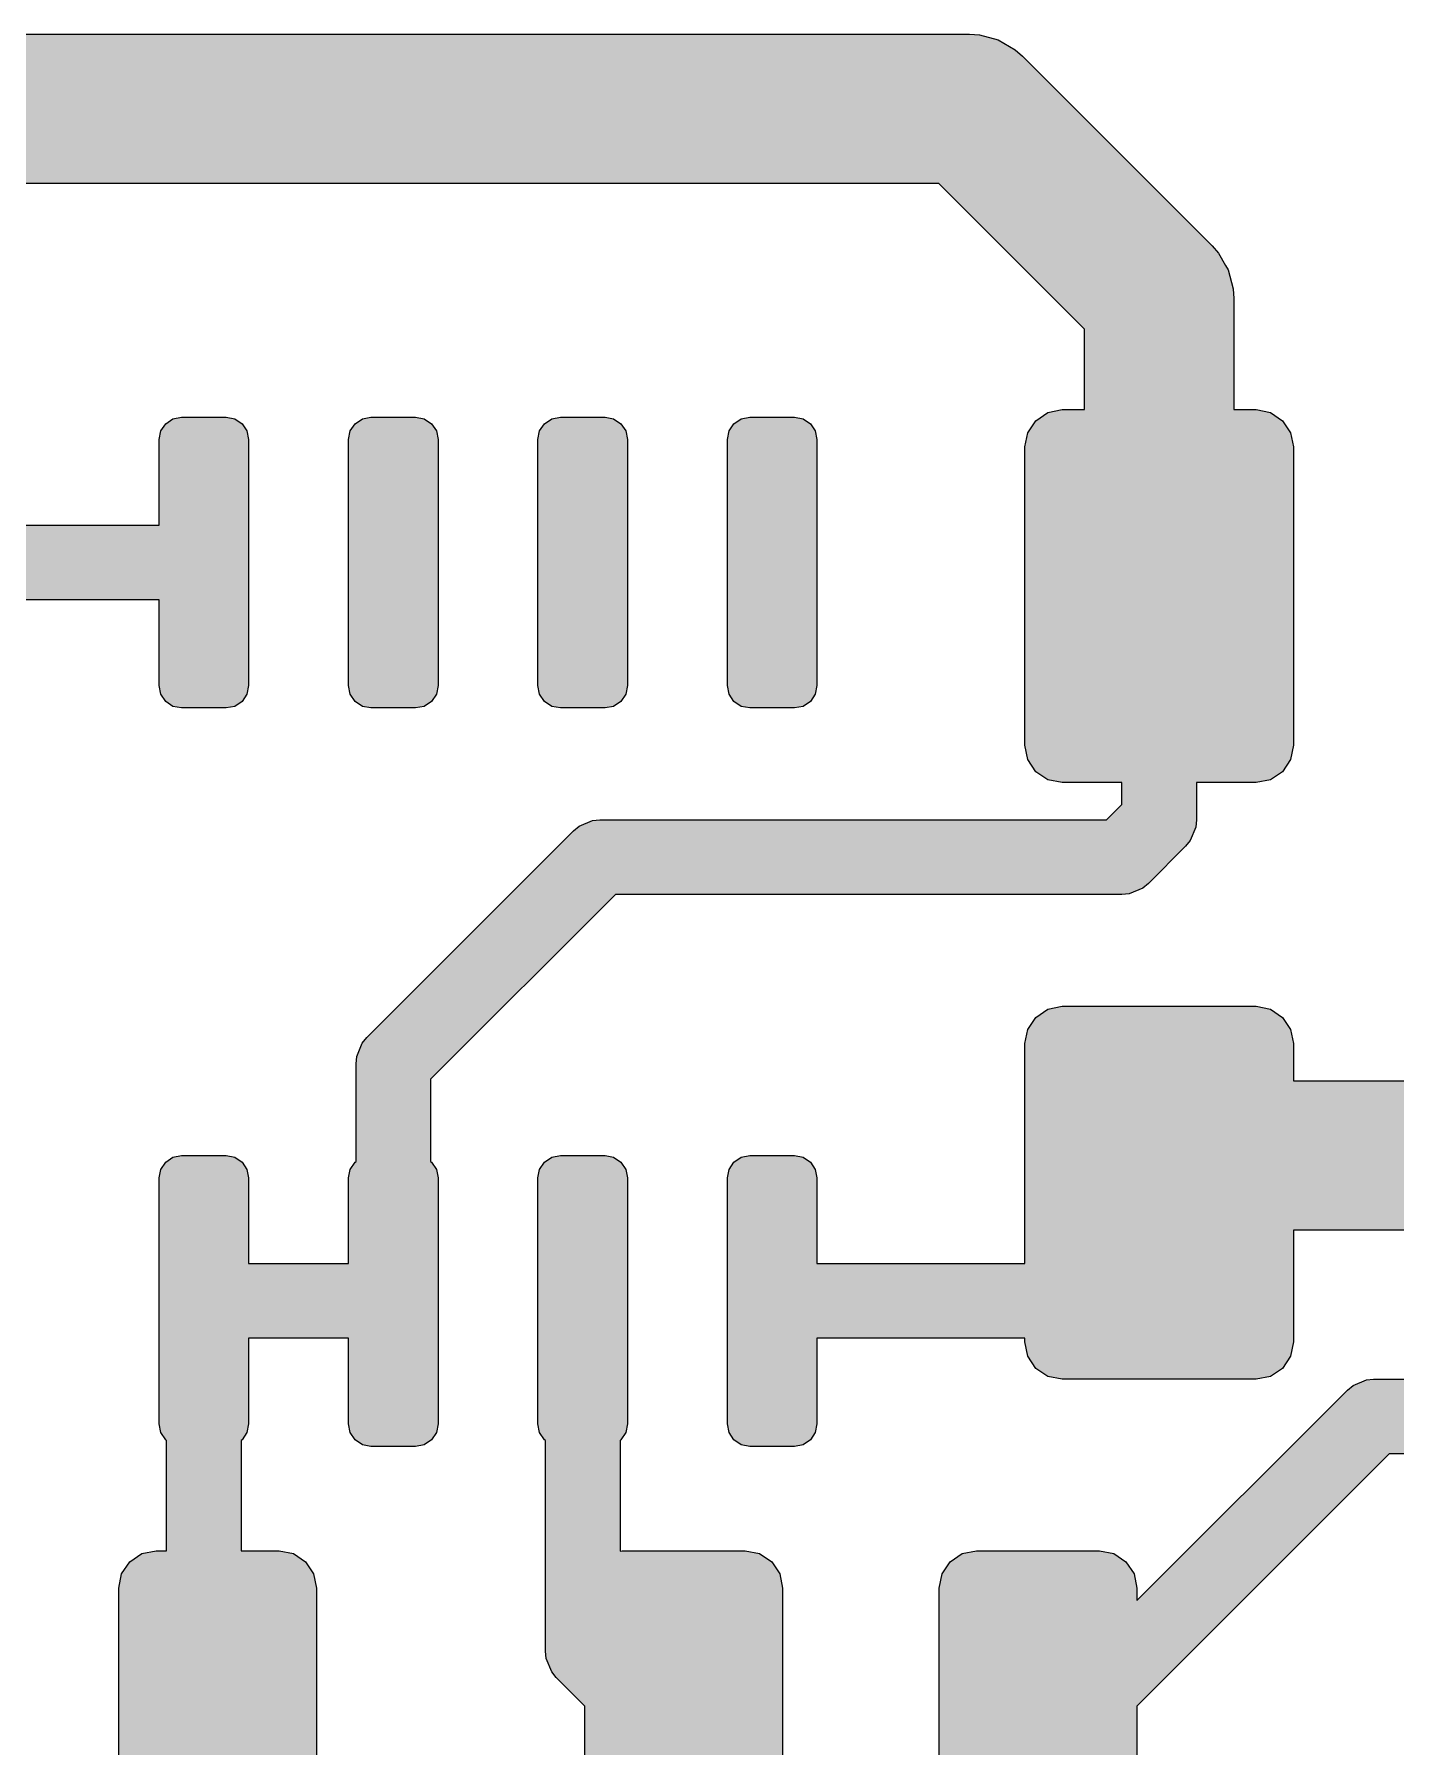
# Model space of a CAD drawing. Header units: millimetres. Extents: x -3894 to -3474, y -291 to 6.
# Drawn here: x -3814.82 to -3805.69, y -112.38 to -100.9 of the extents above; entities that cross this region are included whole.
import ezdxf

# ---------------------------------------------------------------- set-up
doc = ezdxf.new("R2010")
doc.units = ezdxf.units.MM
doc.layers.add('BLACK', color=7, linetype='Continuous')

msp = doc.modelspace()

# ---------------------------------------------------------------- hatches: boundary and pattern name
h = msp.add_hatch(color=256)
h.dxf.hatch_style = 1
h.paths.add_polyline_path([(-3825.679, -120.063), (-3825.698, -119.968), (-3825.752, -119.887), (-3825.833, -119.832), (-3825.929, -119.813), (-3826.184, -119.813), (-3826.184, -119.073), (-3826.178, -119.069), (-3826.145, -119.021), (-3826.134, -118.963), (-3826.134, -118.388), (-3825.464, -118.388), (-3825.464, -118.963), (-3825.453, -119.021), (-3825.42, -119.069), (-3825.371, -119.102), (-3825.314, -119.113), (-3825.014, -119.113), (-3824.957, -119.102), (-3824.908, -119.069), (-3824.875, -119.021), (-3824.864, -118.963), (-3824.864, -117.313), (-3824.875, -117.256), (-3824.908, -117.207), (-3824.914, -117.203), (-3824.914, -116.42), (-3824.237, -115.743), (-3820.615, -115.743), (-3820.566, -115.739), (-3820.476, -115.701), (-3820.438, -115.67), (-3819.852, -115.084), (-3819.821, -115.046), (-3819.784, -114.956), (-3819.78, -114.913), (-3819.379, -114.913), (-3819.283, -114.894), (-3819.202, -114.84), (-3819.148, -114.759), (-3819.129, -114.663), (-3819.129, -112.663), (-3819.148, -112.568), (-3819.202, -112.487), (-3819.283, -112.432), (-3819.379, -112.413), (-3819.529, -112.413), (-3819.529, -110.413), (-3819.533, -110.348), (-3819.567, -110.222), (-3819.596, -110.172), (-3819.632, -110.109), (-3819.675, -110.06), (-3820.818, -108.917), (-3820.868, -108.874), (-3820.981, -108.808), (-3821.107, -108.775), (-3821.172, -108.77), (-3821.42, -108.77), (-3821.42, -108.245), (-3821.439, -108.15), (-3821.493, -108.069), (-3821.574, -108.014), (-3821.67, -107.995), (-3822.045, -107.995), (-3822.045, -105.465), (-3821.67, -105.465), (-3821.574, -105.446), (-3821.493, -105.392), (-3821.439, -105.311), (-3821.42, -105.215), (-3821.42, -103.165), (-3821.439, -103.07), (-3821.493, -102.989), (-3821.574, -102.934), (-3821.67, -102.915), (-3822.045, -102.915), (-3822.045, -102.644), (-3821.297, -101.896), (-3808.757, -101.896), (-3807.779, -102.874), (-3807.779, -103.413), (-3807.929, -103.413), (-3808.025, -103.432), (-3808.106, -103.487), (-3808.16, -103.568), (-3808.179, -103.663), (-3808.179, -105.663), (-3808.16, -105.759), (-3808.106, -105.84), (-3808.025, -105.894), (-3807.929, -105.913), (-3807.529, -105.913), (-3807.529, -106.06), (-3807.633, -106.163), (-3811.029, -106.163), (-3811.078, -106.168), (-3811.168, -106.206), (-3811.206, -106.237), (-3812.591, -107.622), (-3812.622, -107.659), (-3812.622, -107.659), (-3812.659, -107.75), (-3812.664, -107.798), (-3812.664, -108.453), (-3812.67, -108.457), (-3812.703, -108.506), (-3812.714, -108.563), (-3812.714, -109.138), (-3813.384, -109.138), (-3813.384, -108.563), (-3813.395, -108.506), (-3813.428, -108.457), (-3813.477, -108.425), (-3813.534, -108.413), (-3813.834, -108.413), (-3813.891, -108.425), (-3813.94, -108.457), (-3813.973, -108.506), (-3813.984, -108.563), (-3813.984, -110.213), (-3813.973, -110.271), (-3813.94, -110.319), (-3813.934, -110.323), (-3813.934, -111.063), (-3814.004, -111.063), (-3814.1, -111.082), (-3814.181, -111.137), (-3814.235, -111.218), (-3814.254, -111.313), (-3814.254, -113.513), (-3814.235, -113.609), (-3814.181, -113.69), (-3814.1, -113.744), (-3814.004, -113.763), (-3813.842, -113.763), (-3813.842, -114.563), (-3814.004, -114.563), (-3814.1, -114.582), (-3814.181, -114.637), (-3814.235, -114.718), (-3814.254, -114.813), (-3814.254, -117.013), (-3814.235, -117.109), (-3814.181, -117.19), (-3814.1, -117.244), (-3814.004, -117.263), (-3813.842, -117.263), (-3813.842, -117.726), (-3813.837, -117.775), (-3813.799, -117.865), (-3813.768, -117.903), (-3813.081, -118.59), (-3813.043, -118.621), (-3812.99, -118.643), (-3812.953, -118.659), (-3812.904, -118.663), (-3805.529, -118.663), (-3805.48, -118.659), (-3805.39, -118.621), (-3805.352, -118.59), (-3804.79, -118.028), (-3804.759, -117.99), (-3804.721, -117.9), (-3804.717, -117.851), (-3804.717, -117.263), (-3804.554, -117.263), (-3804.458, -117.244), (-3804.377, -117.19), (-3804.323, -117.109), (-3804.304, -117.013), (-3804.304, -114.813), (-3804.323, -114.718), (-3804.377, -114.637), (-3804.458, -114.582), (-3804.554, -114.563), (-3804.717, -114.563), (-3804.717, -113.763), (-3804.554, -113.763), (-3804.458, -113.744), (-3804.377, -113.69), (-3804.323, -113.609), (-3804.304, -113.513), (-3804.304, -112.663), (-3801.207, -112.663), (-3801.158, -112.659), (-3801.068, -112.621), (-3801.03, -112.59), (-3795.673, -107.233), (-3795.642, -107.195), (-3795.605, -107.105), (-3795.6, -107.056), (-3795.6, -106.777), (-3795.523, -106.727), (-3795.429, -106.62), (-3795.37, -106.49), (-3795.35, -106.349), (-3795.37, -106.209), (-3795.429, -106.079), (-3795.523, -105.972), (-3795.642, -105.895), (-3795.779, -105.854), (-3795.921, -105.854), (-3796.058, -105.895), (-3796.177, -105.972), (-3796.271, -106.079), (-3796.33, -106.209), (-3796.35, -106.349), (-3796.33, -106.49), (-3796.271, -106.62), (-3796.177, -106.727), (-3796.1, -106.777), (-3796.1, -106.953), (-3801.31, -112.163), (-3804.304, -112.163), (-3804.304, -111.313), (-3804.323, -111.218), (-3804.377, -111.137), (-3804.458, -111.082), (-3804.554, -111.063), (-3805.379, -111.063), (-3805.475, -111.082), (-3805.556, -111.137), (-3805.61, -111.218), (-3805.629, -111.313), (-3805.629, -113.513), (-3805.61, -113.609), (-3805.556, -113.69), (-3805.475, -113.744), (-3805.379, -113.763), (-3805.217, -113.763), (-3805.217, -114.563), (-3805.379, -114.563), (-3805.475, -114.582), (-3805.556, -114.637), (-3805.61, -114.718), (-3805.629, -114.813), (-3805.629, -117.013), (-3805.61, -117.109), (-3805.556, -117.19), (-3805.475, -117.244), (-3805.379, -117.263), (-3805.217, -117.263), (-3805.217, -117.747), (-3805.633, -118.163), (-3812.8, -118.163), (-3813.342, -117.622), (-3813.342, -117.263), (-3813.179, -117.263), (-3813.083, -117.244), (-3813.002, -117.19), (-3812.948, -117.109), (-3812.929, -117.013), (-3812.929, -114.813), (-3812.948, -114.718), (-3813.002, -114.637), (-3813.083, -114.582), (-3813.179, -114.563), (-3813.342, -114.563), (-3813.342, -113.763), (-3813.179, -113.763), (-3813.083, -113.744), (-3813.002, -113.69), (-3812.948, -113.609), (-3812.929, -113.513), (-3812.929, -111.313), (-3812.948, -111.218), (-3813.002, -111.137), (-3813.083, -111.082), (-3813.179, -111.063), (-3813.434, -111.063), (-3813.434, -110.323), (-3813.428, -110.319), (-3813.395, -110.271), (-3813.384, -110.213), (-3813.384, -109.638), (-3812.714, -109.638), (-3812.714, -110.213), (-3812.703, -110.271), (-3812.67, -110.319), (-3812.621, -110.352), (-3812.564, -110.363), (-3812.264, -110.363), (-3812.207, -110.352), (-3812.158, -110.319), (-3812.125, -110.271), (-3812.114, -110.213), (-3812.114, -108.563), (-3812.125, -108.506), (-3812.158, -108.457), (-3812.164, -108.453), (-3812.164, -107.902), (-3810.925, -106.663), (-3807.529, -106.663), (-3807.48, -106.659), (-3807.39, -106.621), (-3807.352, -106.59), (-3807.102, -106.34), (-3807.071, -106.302), (-3807.034, -106.212), (-3807.029, -106.163), (-3807.029, -105.913), (-3806.629, -105.913), (-3806.533, -105.894), (-3806.452, -105.84), (-3806.398, -105.759), (-3806.379, -105.663), (-3806.379, -103.663), (-3806.398, -103.568), (-3806.452, -103.487), (-3806.533, -103.432), (-3806.629, -103.413), (-3806.779, -103.413), (-3806.779, -102.667), (-3806.783, -102.602), (-3806.817, -102.476), (-3806.834, -102.446), (-3806.882, -102.363), (-3806.925, -102.314), (-3808.196, -101.043), (-3808.246, -101), (-3808.359, -100.934), (-3808.485, -100.901), (-3808.55, -100.896), (-3821.504, -100.896), (-3821.569, -100.901), (-3821.695, -100.934), (-3821.808, -101), (-3821.858, -101.043), (-3822.899, -102.084), (-3822.942, -102.133), (-3822.985, -102.209), (-3823.007, -102.246), (-3823.041, -102.372), (-3823.045, -102.437), (-3823.045, -102.915), (-3823.42, -102.915), (-3823.516, -102.934), (-3823.597, -102.989), (-3823.651, -103.07), (-3823.67, -103.165), (-3823.67, -105.215), (-3823.651, -105.311), (-3823.597, -105.392), (-3823.516, -105.446), (-3823.42, -105.465), (-3823.045, -105.465), (-3823.045, -107.995), (-3823.42, -107.995), (-3823.516, -108.014), (-3823.597, -108.069), (-3823.651, -108.15), (-3823.67, -108.245), (-3823.67, -110.295), (-3823.651, -110.391), (-3823.597, -110.472), (-3823.516, -110.526), (-3823.42, -110.545), (-3821.67, -110.545), (-3821.574, -110.526), (-3821.493, -110.472), (-3821.439, -110.391), (-3821.42, -110.295), (-3821.42, -109.77), (-3821.379, -109.77), (-3820.529, -110.62), (-3820.529, -112.413), (-3820.679, -112.413), (-3820.775, -112.432), (-3820.856, -112.487), (-3820.91, -112.568), (-3820.929, -112.663), (-3820.929, -114.663), (-3820.91, -114.759), (-3820.856, -114.84), (-3820.775, -114.894), (-3820.679, -114.913), (-3820.389, -114.913), (-3820.719, -115.243), (-3824.341, -115.243), (-3824.389, -115.248), (-3824.427, -115.264), (-3824.479, -115.286), (-3824.517, -115.317), (-3825.341, -116.14), (-3825.372, -116.178), (-3825.372, -116.178), (-3825.409, -116.268), (-3825.414, -116.317), (-3825.414, -117.203), (-3825.42, -117.207), (-3825.453, -117.256), (-3825.464, -117.313), (-3825.464, -117.888), (-3826.134, -117.888), (-3826.134, -117.313), (-3826.145, -117.256), (-3826.178, -117.207), (-3826.227, -117.175), (-3826.284, -117.163), (-3826.584, -117.163), (-3826.641, -117.175), (-3826.69, -117.207), (-3826.723, -117.256), (-3826.734, -117.313), (-3826.734, -118.963), (-3826.723, -119.021), (-3826.69, -119.069), (-3826.684, -119.073), (-3826.684, -119.813), (-3826.754, -119.813), (-3826.85, -119.832), (-3826.931, -119.887), (-3826.985, -119.968), (-3827.004, -120.063), (-3827.004, -122.263), (-3826.985, -122.359), (-3826.931, -122.44), (-3826.85, -122.494), (-3826.754, -122.513), (-3825.929, -122.513), (-3825.833, -122.494), (-3825.752, -122.44), (-3825.698, -122.359), (-3825.679, -122.263)])
h = msp.add_hatch(color=256)
h.dxf.hatch_style = 1
h.paths.add_polyline_path([(-3815.725, -118.567), (-3815.682, -118.518), (-3815.617, -118.405), (-3815.611, -118.384), (-3815.583, -118.279), (-3815.579, -118.213), (-3815.579, -112.735), (-3815.581, -112.699), (-3815.579, -112.663), (-3815.579, -112.375), (-3815.547, -112.257), (-3815.547, -112.126), (-3815.571, -112.036), (-3815.579, -112.008), (-3815.579, -110.545), (-3815.27, -110.545), (-3815.174, -110.526), (-3815.093, -110.472), (-3815.039, -110.391), (-3815.02, -110.295), (-3815.02, -108.245), (-3815.039, -108.15), (-3815.093, -108.069), (-3815.174, -108.014), (-3815.27, -107.995), (-3815.645, -107.995), (-3815.645, -105.465), (-3815.27, -105.465), (-3815.174, -105.446), (-3815.093, -105.392), (-3815.039, -105.311), (-3815.02, -105.215), (-3815.02, -104.688), (-3813.984, -104.688), (-3813.984, -105.263), (-3813.973, -105.321), (-3813.94, -105.369), (-3813.891, -105.402), (-3813.834, -105.413), (-3813.534, -105.413), (-3813.477, -105.402), (-3813.428, -105.369), (-3813.395, -105.321), (-3813.384, -105.263), (-3813.384, -103.613), (-3813.395, -103.556), (-3813.428, -103.507), (-3813.477, -103.475), (-3813.534, -103.463), (-3813.834, -103.463), (-3813.891, -103.475), (-3813.94, -103.507), (-3813.973, -103.556), (-3813.984, -103.613), (-3813.984, -104.188), (-3815.02, -104.188), (-3815.02, -103.165), (-3815.039, -103.07), (-3815.093, -102.989), (-3815.174, -102.934), (-3815.27, -102.915), (-3817.02, -102.915), (-3817.116, -102.934), (-3817.197, -102.989), (-3817.251, -103.07), (-3817.27, -103.165), (-3817.27, -103.69), (-3817.948, -103.69), (-3818.013, -103.695), (-3818.139, -103.728), (-3818.252, -103.794), (-3818.345, -103.886), (-3818.41, -103.999), (-3818.444, -104.125), (-3818.444, -104.256), (-3818.41, -104.382), (-3818.345, -104.495), (-3818.252, -104.587), (-3818.139, -104.652), (-3818.013, -104.686), (-3817.948, -104.69), (-3817.27, -104.69), (-3817.27, -105.215), (-3817.251, -105.311), (-3817.197, -105.392), (-3817.116, -105.446), (-3817.02, -105.465), (-3816.645, -105.465), (-3816.645, -107.995), (-3817.02, -107.995), (-3817.116, -108.014), (-3817.197, -108.069), (-3817.251, -108.15), (-3817.27, -108.245), (-3817.27, -110.295), (-3817.251, -110.391), (-3817.197, -110.472), (-3817.116, -110.526), (-3817.02, -110.545), (-3816.579, -110.545), (-3816.579, -112.155), (-3816.577, -112.191), (-3816.579, -112.227), (-3816.579, -112.663), (-3816.577, -112.699), (-3816.579, -112.735), (-3816.579, -118.006), (-3819.236, -120.663), (-3822.554, -120.663), (-3822.554, -120.063), (-3822.573, -119.968), (-3822.627, -119.887), (-3822.708, -119.832), (-3822.804, -119.813), (-3823.629, -119.813), (-3823.644, -119.816), (-3823.644, -119.073), (-3823.638, -119.069), (-3823.605, -119.021), (-3823.594, -118.963), (-3823.594, -117.313), (-3823.605, -117.256), (-3823.638, -117.207), (-3823.687, -117.175), (-3823.744, -117.163), (-3824.044, -117.163), (-3824.101, -117.175), (-3824.15, -117.207), (-3824.183, -117.256), (-3824.194, -117.313), (-3824.194, -118.963), (-3824.183, -119.021), (-3824.15, -119.069), (-3824.144, -119.073), (-3824.144, -120.486), (-3824.139, -120.535), (-3824.102, -120.625), (-3824.071, -120.663), (-3823.879, -120.854), (-3823.879, -122.263), (-3823.86, -122.359), (-3823.806, -122.44), (-3823.725, -122.494), (-3823.629, -122.513), (-3822.804, -122.513), (-3822.708, -122.494), (-3822.627, -122.44), (-3822.573, -122.359), (-3822.554, -122.263), (-3822.554, -121.663), (-3819.029, -121.663), (-3818.964, -121.659), (-3818.838, -121.625), (-3818.725, -121.56), (-3818.675, -121.517)])
h.paths.add_polyline_path([(-3816.243, -112.191, -1), (-3815.843, -112.191, -1)], flags=16)
h.paths.add_polyline_path([(-3818.148, -104.19, -1), (-3817.748, -104.19, -1)], flags=16)
h.paths.add_polyline_path([(-3812.114, -103.613), (-3812.125, -103.556), (-3812.158, -103.507), (-3812.207, -103.475), (-3812.264, -103.463), (-3812.564, -103.463), (-3812.621, -103.475), (-3812.67, -103.507), (-3812.703, -103.556), (-3812.714, -103.613), (-3812.714, -105.263), (-3812.703, -105.321), (-3812.67, -105.369), (-3812.621, -105.402), (-3812.564, -105.413), (-3812.264, -105.413), (-3812.207, -105.402), (-3812.158, -105.369), (-3812.125, -105.321), (-3812.114, -105.263)])
h.paths.add_polyline_path([(-3810.844, -103.613), (-3810.855, -103.556), (-3810.888, -103.507), (-3810.937, -103.475), (-3810.994, -103.463), (-3811.294, -103.463), (-3811.351, -103.475), (-3811.4, -103.507), (-3811.433, -103.556), (-3811.444, -103.613), (-3811.444, -105.263), (-3811.433, -105.321), (-3811.4, -105.369), (-3811.351, -105.402), (-3811.294, -105.413), (-3810.994, -105.413), (-3810.937, -105.402), (-3810.888, -105.369), (-3810.855, -105.321), (-3810.844, -105.263)])
h.paths.add_polyline_path([(-3809.574, -103.613), (-3809.585, -103.556), (-3809.618, -103.507), (-3809.667, -103.475), (-3809.724, -103.463), (-3810.024, -103.463), (-3810.081, -103.475), (-3810.13, -103.507), (-3810.163, -103.556), (-3810.174, -103.613), (-3810.174, -105.263), (-3810.163, -105.321), (-3810.13, -105.369), (-3810.081, -105.402), (-3810.024, -105.413), (-3809.724, -105.413), (-3809.667, -105.402), (-3809.618, -105.369), (-3809.585, -105.321), (-3809.574, -105.263)])
h = msp.add_hatch(color=256)
h.dxf.hatch_style = 1
h.paths.add_polyline_path([(-3809.804, -111.313), (-3809.823, -111.218), (-3809.877, -111.137), (-3809.958, -111.082), (-3810.054, -111.063), (-3810.879, -111.063), (-3810.894, -111.066), (-3810.894, -110.323), (-3810.888, -110.319), (-3810.855, -110.271), (-3810.844, -110.213), (-3810.844, -108.563), (-3810.855, -108.506), (-3810.888, -108.457), (-3810.937, -108.425), (-3810.994, -108.413), (-3811.294, -108.413), (-3811.351, -108.425), (-3811.4, -108.457), (-3811.433, -108.506), (-3811.444, -108.563), (-3811.444, -110.213), (-3811.433, -110.271), (-3811.4, -110.319), (-3811.394, -110.323), (-3811.394, -111.736), (-3811.389, -111.785), (-3811.352, -111.875), (-3811.321, -111.913), (-3811.129, -112.104), (-3811.129, -113.513), (-3811.11, -113.609), (-3811.056, -113.69), (-3810.975, -113.744), (-3810.879, -113.763), (-3810.717, -113.763), (-3810.717, -114.563), (-3810.879, -114.563), (-3810.975, -114.582), (-3811.056, -114.637), (-3811.11, -114.718), (-3811.129, -114.813), (-3811.129, -117.013), (-3811.11, -117.109), (-3811.056, -117.19), (-3810.975, -117.244), (-3810.879, -117.263), (-3810.054, -117.263), (-3809.958, -117.244), (-3809.877, -117.19), (-3809.823, -117.109), (-3809.804, -117.013), (-3809.804, -116.163), (-3808.754, -116.163), (-3808.754, -117.013), (-3808.735, -117.109), (-3808.681, -117.19), (-3808.6, -117.244), (-3808.504, -117.263), (-3807.679, -117.263), (-3807.583, -117.244), (-3807.502, -117.19), (-3807.448, -117.109), (-3807.429, -117.013), (-3807.429, -114.813), (-3807.448, -114.718), (-3807.502, -114.637), (-3807.583, -114.582), (-3807.679, -114.563), (-3807.842, -114.563), (-3807.842, -113.763), (-3807.679, -113.763), (-3807.583, -113.744), (-3807.502, -113.69), (-3807.448, -113.609), (-3807.429, -113.513), (-3807.429, -112.104), (-3805.738, -110.413), (-3800.227, -110.413), (-3800.178, -110.409), (-3800.088, -110.371), (-3800.05, -110.34), (-3796.943, -107.233), (-3796.912, -107.195), (-3796.875, -107.105), (-3796.87, -107.056), (-3796.87, -106.777), (-3796.793, -106.727), (-3796.699, -106.62), (-3796.64, -106.49), (-3796.62, -106.349), (-3796.64, -106.209), (-3796.699, -106.079), (-3796.793, -105.972), (-3796.912, -105.895), (-3797.049, -105.854), (-3797.191, -105.854), (-3797.328, -105.895), (-3797.447, -105.972), (-3797.541, -106.079), (-3797.6, -106.209), (-3797.62, -106.349), (-3797.6, -106.49), (-3797.541, -106.62), (-3797.447, -106.727), (-3797.37, -106.777), (-3797.37, -106.953), (-3800.33, -109.913), (-3805.842, -109.913), (-3805.89, -109.918), (-3805.98, -109.956), (-3806.018, -109.987), (-3807.429, -111.397), (-3807.429, -111.313), (-3807.448, -111.218), (-3807.502, -111.137), (-3807.583, -111.082), (-3807.679, -111.063), (-3808.504, -111.063), (-3808.6, -111.082), (-3808.681, -111.137), (-3808.735, -111.218), (-3808.754, -111.313), (-3808.754, -113.513), (-3808.735, -113.609), (-3808.681, -113.69), (-3808.6, -113.744), (-3808.504, -113.763), (-3808.342, -113.763), (-3808.342, -114.563), (-3808.504, -114.563), (-3808.6, -114.582), (-3808.681, -114.637), (-3808.735, -114.718), (-3808.754, -114.813), (-3808.754, -115.663), (-3809.804, -115.663), (-3809.804, -114.813), (-3809.823, -114.718), (-3809.877, -114.637), (-3809.958, -114.582), (-3810.054, -114.563), (-3810.217, -114.563), (-3810.217, -113.763), (-3810.054, -113.763), (-3809.958, -113.744), (-3809.877, -113.69), (-3809.823, -113.609), (-3809.804, -113.513)])
h.paths.add_polyline_path([(-3806.379, -108.913), (-3801.279, -108.913), (-3801.214, -108.909), (-3801.088, -108.875), (-3800.975, -108.81), (-3800.882, -108.718), (-3800.817, -108.605), (-3800.783, -108.479), (-3800.783, -108.348), (-3800.817, -108.222), (-3800.882, -108.109), (-3800.975, -108.017), (-3801.088, -107.951), (-3801.214, -107.918), (-3801.279, -107.913), (-3806.379, -107.913), (-3806.379, -107.663), (-3806.398, -107.568), (-3806.452, -107.487), (-3806.533, -107.432), (-3806.629, -107.413), (-3807.929, -107.413), (-3808.025, -107.432), (-3808.106, -107.487), (-3808.16, -107.568), (-3808.179, -107.663), (-3808.179, -109.138), (-3809.574, -109.138), (-3809.574, -108.563), (-3809.585, -108.506), (-3809.618, -108.457), (-3809.667, -108.425), (-3809.724, -108.413), (-3810.024, -108.413), (-3810.081, -108.425), (-3810.13, -108.457), (-3810.163, -108.506), (-3810.174, -108.563), (-3810.174, -110.213), (-3810.163, -110.271), (-3810.13, -110.319), (-3810.081, -110.352), (-3810.024, -110.363), (-3809.724, -110.363), (-3809.667, -110.352), (-3809.618, -110.319), (-3809.585, -110.271), (-3809.574, -110.213), (-3809.574, -109.638), (-3808.179, -109.638), (-3808.179, -109.663), (-3808.16, -109.759), (-3808.106, -109.84), (-3808.025, -109.894), (-3807.929, -109.913), (-3806.629, -109.913), (-3806.533, -109.894), (-3806.452, -109.84), (-3806.398, -109.759), (-3806.379, -109.663)], flags=17)
h.paths.add_polyline_path([(-3801.479, -108.413, -1), (-3801.079, -108.413, -1)], flags=16)

# ---------------------------------------------------------------- linework, layer by layer
at = {"layer": 'BLACK', "linetype": 'Continuous'}
for p, q in [((-3821.504, -100.896), (-3808.55, -100.896)), ((-3821.504, -100.896), (-3808.55, -100.896)), ((-3808.55, -100.896), (-3808.485, -100.901)), ((-3808.55, -100.896), (-3808.485, -100.901)), ((-3808.485, -100.901), (-3808.485, -100.901)), ((-3808.485, -100.901), (-3808.359, -100.934)), ((-3808.485, -100.901), (-3808.485, -100.901)), ((-3808.485, -100.901), (-3808.359, -100.934)), ((-3808.359, -100.934), (-3808.246, -101)), ((-3808.359, -100.934), (-3808.246, -101)), ((-3808.246, -101), (-3808.246, -101)), ((-3808.246, -101), (-3808.196, -101.043)), ((-3808.246, -101), (-3808.246, -101)), ((-3808.246, -101), (-3808.196, -101.043)), ((-3808.196, -101.043), (-3806.925, -102.314)), ((-3808.196, -101.043), (-3806.925, -102.314)), ((-3808.757, -101.896), (-3821.297, -101.896)), ((-3808.757, -101.896), (-3821.297, -101.896)), ((-3807.779, -102.874), (-3808.757, -101.896)), ((-3807.779, -102.874), (-3808.757, -101.896)), ((-3806.925, -102.314), (-3806.882, -102.363)), ((-3806.925, -102.314), (-3806.882, -102.363)), ((-3806.882, -102.363), (-3806.882, -102.363)), ((-3806.882, -102.363), (-3806.834, -102.446)), ((-3806.882, -102.363), (-3806.882, -102.363)), ((-3806.882, -102.363), (-3806.834, -102.446)), ((-3806.834, -102.446), (-3806.817, -102.476)), ((-3806.834, -102.446), (-3806.817, -102.476)), ((-3806.817, -102.476), (-3806.783, -102.602)), ((-3806.817, -102.476), (-3806.783, -102.602)), ((-3806.783, -102.602), (-3806.783, -102.602)), ((-3806.783, -102.602), (-3806.779, -102.667)), ((-3806.783, -102.602), (-3806.783, -102.602)), ((-3806.783, -102.602), (-3806.779, -102.667)), ((-3806.779, -102.667), (-3806.779, -103.413)), ((-3806.779, -102.667), (-3806.779, -103.413)), ((-3807.779, -103.413), (-3807.779, -102.874)), ((-3807.779, -103.413), (-3807.779, -102.874)), ((-3808.106, -103.487), (-3808.025, -103.432)), ((-3808.106, -103.487), (-3808.025, -103.432)), ((-3808.025, -103.432), (-3807.929, -103.413)), ((-3808.025, -103.432), (-3807.929, -103.413)), ((-3807.929, -103.413), (-3807.779, -103.413)), ((-3807.929, -103.413), (-3807.779, -103.413)), ((-3806.779, -103.413), (-3806.629, -103.413)), ((-3806.779, -103.413), (-3806.629, -103.413)), ((-3806.629, -103.413), (-3806.533, -103.432)), ((-3806.629, -103.413), (-3806.533, -103.432)), ((-3806.533, -103.432), (-3806.452, -103.487)), ((-3806.533, -103.432), (-3806.452, -103.487)), ((-3813.973, -103.556), (-3813.94, -103.507)), ((-3813.973, -103.556), (-3813.94, -103.507)), ((-3813.94, -103.507), (-3813.891, -103.475)), ((-3813.94, -103.507), (-3813.891, -103.475)), ((-3813.891, -103.475), (-3813.834, -103.463)), ((-3813.891, -103.475), (-3813.834, -103.463)), ((-3813.834, -103.463), (-3813.534, -103.463)), ((-3813.834, -103.463), (-3813.534, -103.463)), ((-3813.534, -103.463), (-3813.477, -103.475)), ((-3813.534, -103.463), (-3813.477, -103.475)), ((-3813.477, -103.475), (-3813.428, -103.507)), ((-3813.477, -103.475), (-3813.428, -103.507)), ((-3813.428, -103.507), (-3813.395, -103.556)), ((-3813.428, -103.507), (-3813.395, -103.556)), ((-3812.703, -103.556), (-3812.67, -103.507)), ((-3812.703, -103.556), (-3812.67, -103.507)), ((-3812.67, -103.507), (-3812.621, -103.475)), ((-3812.67, -103.507), (-3812.621, -103.475)), ((-3812.621, -103.475), (-3812.564, -103.463)), ((-3812.621, -103.475), (-3812.564, -103.463)), ((-3812.564, -103.463), (-3812.264, -103.463)), ((-3812.564, -103.463), (-3812.264, -103.463)), ((-3812.264, -103.463), (-3812.207, -103.475)), ((-3812.264, -103.463), (-3812.207, -103.475)), ((-3812.207, -103.475), (-3812.158, -103.507)), ((-3812.207, -103.475), (-3812.158, -103.507)), ((-3812.158, -103.507), (-3812.125, -103.556)), ((-3812.158, -103.507), (-3812.125, -103.556)), ((-3811.433, -103.556), (-3811.4, -103.507)), ((-3811.433, -103.556), (-3811.4, -103.507)), ((-3811.4, -103.507), (-3811.351, -103.475)), ((-3811.4, -103.507), (-3811.351, -103.475)), ((-3811.351, -103.475), (-3811.294, -103.463)), ((-3811.351, -103.475), (-3811.294, -103.463)), ((-3811.294, -103.463), (-3810.994, -103.463)), ((-3811.294, -103.463), (-3810.994, -103.463)), ((-3810.994, -103.463), (-3810.937, -103.475)), ((-3810.994, -103.463), (-3810.937, -103.475)), ((-3810.937, -103.475), (-3810.888, -103.507)), ((-3810.937, -103.475), (-3810.888, -103.507)), ((-3810.888, -103.507), (-3810.855, -103.556)), ((-3810.888, -103.507), (-3810.855, -103.556)), ((-3810.163, -103.556), (-3810.13, -103.507)), ((-3810.163, -103.556), (-3810.13, -103.507)), ((-3810.13, -103.507), (-3810.081, -103.475)), ((-3810.13, -103.507), (-3810.081, -103.475)), ((-3810.081, -103.475), (-3810.024, -103.463)), ((-3810.081, -103.475), (-3810.024, -103.463)), ((-3810.024, -103.463), (-3809.724, -103.463)), ((-3810.024, -103.463), (-3809.724, -103.463)), ((-3809.724, -103.463), (-3809.667, -103.475)), ((-3809.724, -103.463), (-3809.667, -103.475)), ((-3809.667, -103.475), (-3809.618, -103.507)), ((-3809.667, -103.475), (-3809.618, -103.507)), ((-3809.618, -103.507), (-3809.585, -103.556)), ((-3809.618, -103.507), (-3809.585, -103.556)), ((-3808.16, -103.568), (-3808.106, -103.487)), ((-3808.16, -103.568), (-3808.106, -103.487)), ((-3806.452, -103.487), (-3806.398, -103.568)), ((-3806.452, -103.487), (-3806.398, -103.568)), ((-3813.984, -103.613), (-3813.973, -103.556)), ((-3813.984, -103.613), (-3813.973, -103.556)), ((-3813.984, -104.188), (-3813.984, -103.613)), ((-3813.984, -104.188), (-3813.984, -103.613)), ((-3813.395, -103.556), (-3813.384, -103.613)), ((-3813.395, -103.556), (-3813.384, -103.613)), ((-3813.384, -103.613), (-3813.384, -105.263)), ((-3813.384, -103.613), (-3813.384, -105.263)), ((-3812.714, -103.613), (-3812.703, -103.556)), ((-3812.714, -103.613), (-3812.703, -103.556)), ((-3812.714, -105.263), (-3812.714, -103.613)), ((-3812.714, -105.263), (-3812.714, -103.613)), ((-3812.125, -103.556), (-3812.114, -103.613)), ((-3812.125, -103.556), (-3812.114, -103.613)), ((-3812.114, -103.613), (-3812.114, -105.263)), ((-3812.114, -103.613), (-3812.114, -105.263)), ((-3811.444, -103.613), (-3811.433, -103.556)), ((-3811.444, -103.613), (-3811.433, -103.556)), ((-3811.444, -105.263), (-3811.444, -103.613)), ((-3811.444, -105.263), (-3811.444, -103.613)), ((-3810.855, -103.556), (-3810.844, -103.613)), ((-3810.855, -103.556), (-3810.844, -103.613)), ((-3810.844, -103.613), (-3810.844, -105.263)), ((-3810.844, -103.613), (-3810.844, -105.263)), ((-3810.174, -103.613), (-3810.163, -103.556)), ((-3810.174, -103.613), (-3810.163, -103.556)), ((-3810.174, -105.263), (-3810.174, -103.613)), ((-3810.174, -105.263), (-3810.174, -103.613)), ((-3809.585, -103.556), (-3809.574, -103.613)), ((-3809.585, -103.556), (-3809.574, -103.613)), ((-3809.574, -103.613), (-3809.574, -105.263)), ((-3809.574, -103.613), (-3809.574, -105.263)), ((-3808.179, -103.663), (-3808.16, -103.568)), ((-3808.179, -103.663), (-3808.16, -103.568)), ((-3808.179, -105.663), (-3808.179, -103.663)), ((-3808.179, -105.663), (-3808.179, -103.663)), ((-3806.398, -103.568), (-3806.379, -103.663)), ((-3806.398, -103.568), (-3806.379, -103.663)), ((-3806.379, -103.663), (-3806.379, -105.663)), ((-3806.379, -103.663), (-3806.379, -105.663)), ((-3815.02, -104.188), (-3813.984, -104.188)), ((-3815.02, -104.188), (-3813.984, -104.188)), ((-3813.984, -104.688), (-3815.02, -104.688)), ((-3813.984, -104.688), (-3815.02, -104.688)), ((-3813.984, -105.263), (-3813.984, -104.688)), ((-3813.984, -105.263), (-3813.984, -104.688)), ((-3813.973, -105.321), (-3813.984, -105.263)), ((-3813.973, -105.321), (-3813.984, -105.263)), ((-3813.384, -105.263), (-3813.395, -105.321)), ((-3813.384, -105.263), (-3813.395, -105.321)), ((-3812.703, -105.321), (-3812.714, -105.263)), ((-3812.703, -105.321), (-3812.714, -105.263)), ((-3812.114, -105.263), (-3812.125, -105.321)), ((-3812.114, -105.263), (-3812.125, -105.321)), ((-3811.433, -105.321), (-3811.444, -105.263)), ((-3811.433, -105.321), (-3811.444, -105.263)), ((-3810.844, -105.263), (-3810.855, -105.321)), ((-3810.844, -105.263), (-3810.855, -105.321)), ((-3810.163, -105.321), (-3810.174, -105.263)), ((-3810.163, -105.321), (-3810.174, -105.263)), ((-3809.574, -105.263), (-3809.585, -105.321)), ((-3809.574, -105.263), (-3809.585, -105.321)), ((-3813.94, -105.369), (-3813.973, -105.321)), ((-3813.94, -105.369), (-3813.973, -105.321)), ((-3813.891, -105.402), (-3813.94, -105.369)), ((-3813.891, -105.402), (-3813.94, -105.369)), ((-3813.428, -105.369), (-3813.477, -105.402)), ((-3813.428, -105.369), (-3813.477, -105.402)), ((-3813.395, -105.321), (-3813.428, -105.369)), ((-3813.395, -105.321), (-3813.428, -105.369)), ((-3812.67, -105.369), (-3812.703, -105.321)), ((-3812.67, -105.369), (-3812.703, -105.321)), ((-3812.621, -105.402), (-3812.67, -105.369)), ((-3812.621, -105.402), (-3812.67, -105.369)), ((-3812.158, -105.369), (-3812.207, -105.402)), ((-3812.158, -105.369), (-3812.207, -105.402)), ((-3812.125, -105.321), (-3812.158, -105.369)), ((-3812.125, -105.321), (-3812.158, -105.369)), ((-3811.4, -105.369), (-3811.433, -105.321)), ((-3811.4, -105.369), (-3811.433, -105.321)), ((-3811.351, -105.402), (-3811.4, -105.369)), ((-3811.351, -105.402), (-3811.4, -105.369)), ((-3810.888, -105.369), (-3810.937, -105.402)), ((-3810.888, -105.369), (-3810.937, -105.402)), ((-3810.855, -105.321), (-3810.888, -105.369)), ((-3810.855, -105.321), (-3810.888, -105.369)), ((-3810.13, -105.369), (-3810.163, -105.321)), ((-3810.13, -105.369), (-3810.163, -105.321)), ((-3810.081, -105.402), (-3810.13, -105.369)), ((-3810.081, -105.402), (-3810.13, -105.369)), ((-3809.618, -105.369), (-3809.667, -105.402)), ((-3809.618, -105.369), (-3809.667, -105.402)), ((-3809.585, -105.321), (-3809.618, -105.369)), ((-3809.585, -105.321), (-3809.618, -105.369)), ((-3813.834, -105.413), (-3813.891, -105.402)), ((-3813.834, -105.413), (-3813.891, -105.402)), ((-3813.534, -105.413), (-3813.834, -105.413)), ((-3813.534, -105.413), (-3813.834, -105.413)), ((-3813.477, -105.402), (-3813.534, -105.413)), ((-3813.477, -105.402), (-3813.534, -105.413)), ((-3812.564, -105.413), (-3812.621, -105.402)), ((-3812.564, -105.413), (-3812.621, -105.402)), ((-3812.264, -105.413), (-3812.564, -105.413)), ((-3812.264, -105.413), (-3812.564, -105.413)), ((-3812.207, -105.402), (-3812.264, -105.413)), ((-3812.207, -105.402), (-3812.264, -105.413)), ((-3811.294, -105.413), (-3811.351, -105.402)), ((-3811.294, -105.413), (-3811.351, -105.402)), ((-3810.994, -105.413), (-3811.294, -105.413)), ((-3810.994, -105.413), (-3811.294, -105.413)), ((-3810.937, -105.402), (-3810.994, -105.413)), ((-3810.937, -105.402), (-3810.994, -105.413)), ((-3810.024, -105.413), (-3810.081, -105.402)), ((-3810.024, -105.413), (-3810.081, -105.402)), ((-3809.724, -105.413), (-3810.024, -105.413)), ((-3809.724, -105.413), (-3810.024, -105.413)), ((-3809.667, -105.402), (-3809.724, -105.413)), ((-3809.667, -105.402), (-3809.724, -105.413)), ((-3808.16, -105.759), (-3808.179, -105.663)), ((-3808.16, -105.759), (-3808.179, -105.663)), ((-3806.379, -105.663), (-3806.398, -105.759)), ((-3806.379, -105.663), (-3806.398, -105.759)), ((-3808.106, -105.84), (-3808.16, -105.759)), ((-3808.106, -105.84), (-3808.16, -105.759)), ((-3808.025, -105.894), (-3808.106, -105.84)), ((-3808.025, -105.894), (-3808.106, -105.84)), ((-3806.452, -105.84), (-3806.533, -105.894)), ((-3806.452, -105.84), (-3806.533, -105.894)), ((-3806.398, -105.759), (-3806.452, -105.84)), ((-3806.398, -105.759), (-3806.452, -105.84)), ((-3807.929, -105.913), (-3808.025, -105.894)), ((-3807.929, -105.913), (-3808.025, -105.894)), ((-3807.529, -105.913), (-3807.929, -105.913)), ((-3807.529, -105.913), (-3807.929, -105.913)), ((-3807.529, -106.06), (-3807.529, -105.913)), ((-3807.529, -106.06), (-3807.529, -105.913)), ((-3806.629, -105.913), (-3807.029, -105.913)), ((-3807.029, -105.913), (-3807.029, -106.163)), ((-3806.629, -105.913), (-3807.029, -105.913)), ((-3807.029, -105.913), (-3807.029, -106.163)), ((-3806.533, -105.894), (-3806.629, -105.913)), ((-3806.533, -105.894), (-3806.629, -105.913)), ((-3807.633, -106.163), (-3807.529, -106.06)), ((-3807.633, -106.163), (-3807.529, -106.06)), ((-3811.168, -106.206), (-3811.078, -106.168)), ((-3811.168, -106.206), (-3811.078, -106.168)), ((-3811.078, -106.168), (-3811.029, -106.163)), ((-3811.078, -106.168), (-3811.029, -106.163)), ((-3811.078, -106.168), (-3811.078, -106.168)), ((-3811.078, -106.168), (-3811.078, -106.168)), ((-3811.029, -106.163), (-3807.633, -106.163)), ((-3811.029, -106.163), (-3807.633, -106.163)), ((-3807.029, -106.163), (-3807.034, -106.212)), ((-3807.029, -106.163), (-3807.034, -106.212)), ((-3812.591, -107.622), (-3811.206, -106.237)), ((-3812.591, -107.622), (-3811.206, -106.237)), ((-3811.206, -106.237), (-3811.168, -106.206)), ((-3811.206, -106.237), (-3811.168, -106.206)), ((-3807.071, -106.302), (-3807.102, -106.34)), ((-3807.071, -106.302), (-3807.102, -106.34)), ((-3807.034, -106.212), (-3807.071, -106.302)), ((-3807.034, -106.212), (-3807.071, -106.302)), ((-3807.071, -106.302), (-3807.071, -106.302)), ((-3807.071, -106.302), (-3807.071, -106.302)), ((-3807.102, -106.34), (-3807.352, -106.59)), ((-3807.102, -106.34), (-3807.352, -106.59)), ((-3807.39, -106.621), (-3807.48, -106.659)), ((-3807.39, -106.621), (-3807.48, -106.659)), ((-3807.352, -106.59), (-3807.39, -106.621)), ((-3807.352, -106.59), (-3807.39, -106.621)), ((-3807.39, -106.621), (-3807.39, -106.621)), ((-3807.39, -106.621), (-3807.39, -106.621)), ((-3810.925, -106.663), (-3812.164, -107.902)), ((-3810.925, -106.663), (-3812.164, -107.902)), ((-3807.529, -106.663), (-3810.925, -106.663)), ((-3807.529, -106.663), (-3810.925, -106.663)), ((-3807.48, -106.659), (-3807.529, -106.663)), ((-3807.48, -106.659), (-3807.529, -106.663)), ((-3808.106, -107.487), (-3808.025, -107.432)), ((-3808.106, -107.487), (-3808.025, -107.432)), ((-3808.025, -107.432), (-3807.929, -107.413)), ((-3808.025, -107.432), (-3807.929, -107.413)), ((-3807.929, -107.413), (-3806.629, -107.413)), ((-3807.929, -107.413), (-3806.629, -107.413)), ((-3806.629, -107.413), (-3806.533, -107.432)), ((-3806.629, -107.413), (-3806.533, -107.432)), ((-3806.533, -107.432), (-3806.452, -107.487)), ((-3806.533, -107.432), (-3806.452, -107.487)), ((-3808.179, -107.663), (-3808.16, -107.568)), ((-3808.179, -107.663), (-3808.16, -107.568)), ((-3808.16, -107.568), (-3808.106, -107.487)), ((-3808.16, -107.568), (-3808.106, -107.487)), ((-3806.452, -107.487), (-3806.398, -107.568)), ((-3806.452, -107.487), (-3806.398, -107.568)), ((-3806.398, -107.568), (-3806.379, -107.663)), ((-3806.398, -107.568), (-3806.379, -107.663)), ((-3812.659, -107.75), (-3812.622, -107.659)), ((-3812.659, -107.75), (-3812.622, -107.659)), ((-3812.622, -107.659), (-3812.591, -107.622)), ((-3812.622, -107.659), (-3812.591, -107.622)), ((-3812.622, -107.659), (-3812.622, -107.659)), ((-3812.622, -107.659), (-3812.622, -107.659)), ((-3808.179, -109.138), (-3808.179, -107.663)), ((-3808.179, -109.138), (-3808.179, -107.663)), ((-3806.379, -107.663), (-3806.379, -107.913)), ((-3806.379, -107.663), (-3806.379, -107.913)), ((-3812.664, -107.798), (-3812.659, -107.75)), ((-3812.664, -107.798), (-3812.659, -107.75)), ((-3812.664, -108.453), (-3812.664, -107.798)), ((-3812.664, -108.453), (-3812.664, -107.798)), ((-3812.164, -107.902), (-3812.164, -108.453)), ((-3812.164, -107.902), (-3812.164, -108.453)), ((-3806.379, -107.913), (-3801.279, -107.913)), ((-3806.379, -107.913), (-3801.279, -107.913)), ((-3813.973, -108.506), (-3813.94, -108.457)), ((-3813.973, -108.506), (-3813.94, -108.457)), ((-3813.94, -108.457), (-3813.891, -108.425)), ((-3813.94, -108.457), (-3813.891, -108.425)), ((-3813.891, -108.425), (-3813.834, -108.413)), ((-3813.891, -108.425), (-3813.834, -108.413)), ((-3813.834, -108.413), (-3813.534, -108.413)), ((-3813.834, -108.413), (-3813.534, -108.413)), ((-3813.534, -108.413), (-3813.477, -108.425)), ((-3813.534, -108.413), (-3813.477, -108.425)), ((-3813.477, -108.425), (-3813.428, -108.457)), ((-3813.477, -108.425), (-3813.428, -108.457)), ((-3813.428, -108.457), (-3813.395, -108.506)), ((-3813.428, -108.457), (-3813.395, -108.506)), ((-3812.703, -108.506), (-3812.67, -108.457)), ((-3812.703, -108.506), (-3812.67, -108.457)), ((-3812.67, -108.457), (-3812.664, -108.453)), ((-3812.67, -108.457), (-3812.664, -108.453)), ((-3812.164, -108.453), (-3812.158, -108.457)), ((-3812.164, -108.453), (-3812.158, -108.457)), ((-3812.158, -108.457), (-3812.125, -108.506)), ((-3812.158, -108.457), (-3812.125, -108.506)), ((-3811.433, -108.506), (-3811.4, -108.457)), ((-3811.433, -108.506), (-3811.4, -108.457)), ((-3811.4, -108.457), (-3811.351, -108.425)), ((-3811.4, -108.457), (-3811.351, -108.425)), ((-3811.351, -108.425), (-3811.294, -108.413)), ((-3811.351, -108.425), (-3811.294, -108.413)), ((-3811.294, -108.413), (-3810.994, -108.413)), ((-3811.294, -108.413), (-3810.994, -108.413)), ((-3810.994, -108.413), (-3810.937, -108.425)), ((-3810.994, -108.413), (-3810.937, -108.425)), ((-3810.937, -108.425), (-3810.888, -108.457)), ((-3810.937, -108.425), (-3810.888, -108.457)), ((-3810.888, -108.457), (-3810.855, -108.506)), ((-3810.888, -108.457), (-3810.855, -108.506)), ((-3810.163, -108.506), (-3810.13, -108.457)), ((-3810.163, -108.506), (-3810.13, -108.457)), ((-3810.13, -108.457), (-3810.081, -108.425)), ((-3810.13, -108.457), (-3810.081, -108.425)), ((-3810.081, -108.425), (-3810.024, -108.413)), ((-3810.081, -108.425), (-3810.024, -108.413)), ((-3810.024, -108.413), (-3809.724, -108.413)), ((-3810.024, -108.413), (-3809.724, -108.413)), ((-3809.724, -108.413), (-3809.667, -108.425)), ((-3809.724, -108.413), (-3809.667, -108.425)), ((-3809.667, -108.425), (-3809.618, -108.457)), ((-3809.667, -108.425), (-3809.618, -108.457)), ((-3809.618, -108.457), (-3809.585, -108.506)), ((-3809.618, -108.457), (-3809.585, -108.506)), ((-3813.984, -108.563), (-3813.973, -108.506)), ((-3813.984, -108.563), (-3813.973, -108.506)), ((-3813.984, -110.213), (-3813.984, -108.563)), ((-3813.984, -110.213), (-3813.984, -108.563)), ((-3813.395, -108.506), (-3813.384, -108.563)), ((-3813.395, -108.506), (-3813.384, -108.563)), ((-3813.384, -108.563), (-3813.384, -109.138)), ((-3813.384, -108.563), (-3813.384, -109.138)), ((-3812.714, -108.563), (-3812.703, -108.506)), ((-3812.714, -108.563), (-3812.703, -108.506)), ((-3812.714, -109.138), (-3812.714, -108.563)), ((-3812.714, -109.138), (-3812.714, -108.563)), ((-3812.125, -108.506), (-3812.114, -108.563)), ((-3812.125, -108.506), (-3812.114, -108.563)), ((-3812.114, -108.563), (-3812.114, -110.213)), ((-3812.114, -108.563), (-3812.114, -110.213)), ((-3811.444, -108.563), (-3811.433, -108.506)), ((-3811.444, -108.563), (-3811.433, -108.506)), ((-3811.444, -110.213), (-3811.444, -108.563)), ((-3811.444, -110.213), (-3811.444, -108.563)), ((-3810.855, -108.506), (-3810.844, -108.563)), ((-3810.855, -108.506), (-3810.844, -108.563)), ((-3810.844, -108.563), (-3810.844, -110.213)), ((-3810.844, -108.563), (-3810.844, -110.213)), ((-3810.174, -108.563), (-3810.163, -108.506)), ((-3810.174, -108.563), (-3810.163, -108.506)), ((-3810.174, -110.213), (-3810.174, -108.563)), ((-3810.174, -110.213), (-3810.174, -108.563)), ((-3809.585, -108.506), (-3809.574, -108.563)), ((-3809.585, -108.506), (-3809.574, -108.563)), ((-3809.574, -108.563), (-3809.574, -109.138)), ((-3809.574, -108.563), (-3809.574, -109.138)), ((-3801.279, -108.913), (-3806.379, -108.913)), ((-3806.379, -108.913), (-3806.379, -109.663)), ((-3801.279, -108.913), (-3806.379, -108.913)), ((-3806.379, -108.913), (-3806.379, -109.663)), ((-3813.384, -109.138), (-3812.714, -109.138)), ((-3813.384, -109.138), (-3812.714, -109.138)), ((-3809.574, -109.138), (-3808.179, -109.138)), ((-3809.574, -109.138), (-3808.179, -109.138)), ((-3812.714, -109.638), (-3813.384, -109.638)), ((-3813.384, -109.638), (-3813.384, -110.213)), ((-3812.714, -109.638), (-3813.384, -109.638)), ((-3813.384, -109.638), (-3813.384, -110.213)), ((-3812.714, -110.213), (-3812.714, -109.638)), ((-3812.714, -110.213), (-3812.714, -109.638)), ((-3808.179, -109.638), (-3809.574, -109.638)), ((-3809.574, -109.638), (-3809.574, -110.213)), ((-3808.179, -109.638), (-3809.574, -109.638)), ((-3809.574, -109.638), (-3809.574, -110.213)), ((-3808.179, -109.663), (-3808.179, -109.638)), ((-3808.179, -109.663), (-3808.179, -109.638)), ((-3808.16, -109.759), (-3808.179, -109.663)), ((-3808.16, -109.759), (-3808.179, -109.663)), ((-3806.379, -109.663), (-3806.398, -109.759)), ((-3806.379, -109.663), (-3806.398, -109.759)), ((-3808.106, -109.84), (-3808.16, -109.759)), ((-3808.106, -109.84), (-3808.16, -109.759)), ((-3808.025, -109.894), (-3808.106, -109.84)), ((-3808.025, -109.894), (-3808.106, -109.84)), ((-3806.452, -109.84), (-3806.533, -109.894)), ((-3806.452, -109.84), (-3806.533, -109.894)), ((-3806.398, -109.759), (-3806.452, -109.84)), ((-3806.398, -109.759), (-3806.452, -109.84)), ((-3807.929, -109.913), (-3808.025, -109.894)), ((-3807.929, -109.913), (-3808.025, -109.894)), ((-3806.629, -109.913), (-3807.929, -109.913)), ((-3806.629, -109.913), (-3807.929, -109.913)), ((-3806.533, -109.894), (-3806.629, -109.913)), ((-3806.533, -109.894), (-3806.629, -109.913)), ((-3806.018, -109.987), (-3805.98, -109.956)), ((-3806.018, -109.987), (-3805.98, -109.956)), ((-3805.98, -109.956), (-3805.89, -109.918)), ((-3805.98, -109.956), (-3805.89, -109.918)), ((-3805.89, -109.918), (-3805.842, -109.913)), ((-3805.89, -109.918), (-3805.842, -109.913)), ((-3805.89, -109.918), (-3805.89, -109.918)), ((-3805.89, -109.918), (-3805.89, -109.918)), ((-3805.842, -109.913), (-3800.33, -109.913)), ((-3805.842, -109.913), (-3800.33, -109.913)), ((-3807.429, -111.397), (-3806.018, -109.987)), ((-3807.429, -111.397), (-3806.018, -109.987)), ((-3813.973, -110.271), (-3813.984, -110.213)), ((-3813.973, -110.271), (-3813.984, -110.213)), ((-3813.94, -110.319), (-3813.973, -110.271)), ((-3813.94, -110.319), (-3813.973, -110.271)), ((-3813.934, -110.323), (-3813.94, -110.319)), ((-3813.934, -110.323), (-3813.94, -110.319)), ((-3813.934, -111.063), (-3813.934, -110.323)), ((-3813.934, -111.063), (-3813.934, -110.323)), ((-3813.428, -110.319), (-3813.434, -110.323)), ((-3813.428, -110.319), (-3813.434, -110.323)), ((-3813.434, -110.323), (-3813.434, -111.063)), ((-3813.434, -110.323), (-3813.434, -111.063)), ((-3813.395, -110.271), (-3813.428, -110.319)), ((-3813.395, -110.271), (-3813.428, -110.319)), ((-3813.384, -110.213), (-3813.395, -110.271)), ((-3813.384, -110.213), (-3813.395, -110.271)), ((-3812.703, -110.271), (-3812.714, -110.213)), ((-3812.703, -110.271), (-3812.714, -110.213)), ((-3812.67, -110.319), (-3812.703, -110.271)), ((-3812.67, -110.319), (-3812.703, -110.271)), ((-3812.621, -110.352), (-3812.67, -110.319)), ((-3812.621, -110.352), (-3812.67, -110.319)), ((-3812.158, -110.319), (-3812.207, -110.352)), ((-3812.158, -110.319), (-3812.207, -110.352)), ((-3812.125, -110.271), (-3812.158, -110.319)), ((-3812.125, -110.271), (-3812.158, -110.319)), ((-3812.114, -110.213), (-3812.125, -110.271)), ((-3812.114, -110.213), (-3812.125, -110.271)), ((-3811.433, -110.271), (-3811.444, -110.213)), ((-3811.433, -110.271), (-3811.444, -110.213)), ((-3811.4, -110.319), (-3811.433, -110.271)), ((-3811.4, -110.319), (-3811.433, -110.271)), ((-3811.394, -110.323), (-3811.4, -110.319)), ((-3811.394, -110.323), (-3811.4, -110.319)), ((-3811.394, -111.736), (-3811.394, -110.323)), ((-3811.394, -111.736), (-3811.394, -110.323)), ((-3810.888, -110.319), (-3810.894, -110.323)), ((-3810.888, -110.319), (-3810.894, -110.323)), ((-3810.894, -110.323), (-3810.894, -111.066)), ((-3810.894, -110.323), (-3810.894, -111.066)), ((-3810.855, -110.271), (-3810.888, -110.319)), ((-3810.855, -110.271), (-3810.888, -110.319)), ((-3810.844, -110.213), (-3810.855, -110.271)), ((-3810.844, -110.213), (-3810.855, -110.271)), ((-3810.163, -110.271), (-3810.174, -110.213)), ((-3810.163, -110.271), (-3810.174, -110.213)), ((-3810.13, -110.319), (-3810.163, -110.271)), ((-3810.13, -110.319), (-3810.163, -110.271)), ((-3810.081, -110.352), (-3810.13, -110.319)), ((-3810.081, -110.352), (-3810.13, -110.319)), ((-3809.618, -110.319), (-3809.667, -110.352)), ((-3809.618, -110.319), (-3809.667, -110.352)), ((-3809.585, -110.271), (-3809.618, -110.319)), ((-3809.585, -110.271), (-3809.618, -110.319)), ((-3809.574, -110.213), (-3809.585, -110.271)), ((-3809.574, -110.213), (-3809.585, -110.271)), ((-3812.564, -110.363), (-3812.621, -110.352)), ((-3812.564, -110.363), (-3812.621, -110.352)), ((-3812.264, -110.363), (-3812.564, -110.363)), ((-3812.264, -110.363), (-3812.564, -110.363)), ((-3812.207, -110.352), (-3812.264, -110.363)), ((-3812.207, -110.352), (-3812.264, -110.363)), ((-3810.024, -110.363), (-3810.081, -110.352)), ((-3810.024, -110.363), (-3810.081, -110.352)), ((-3809.724, -110.363), (-3810.024, -110.363)), ((-3809.724, -110.363), (-3810.024, -110.363)), ((-3809.667, -110.352), (-3809.724, -110.363)), ((-3809.667, -110.352), (-3809.724, -110.363)), ((-3805.738, -110.413), (-3807.429, -112.104)), ((-3805.738, -110.413), (-3807.429, -112.104)), ((-3800.227, -110.413), (-3805.738, -110.413)), ((-3800.227, -110.413), (-3805.738, -110.413)), ((-3814.181, -111.137), (-3814.1, -111.082)), ((-3814.181, -111.137), (-3814.1, -111.082)), ((-3814.1, -111.082), (-3814.004, -111.063)), ((-3814.1, -111.082), (-3814.004, -111.063)), ((-3814.004, -111.063), (-3813.934, -111.063)), ((-3814.004, -111.063), (-3813.934, -111.063)), ((-3813.434, -111.063), (-3813.179, -111.063)), ((-3813.434, -111.063), (-3813.179, -111.063)), ((-3813.179, -111.063), (-3813.083, -111.082)), ((-3813.179, -111.063), (-3813.083, -111.082)), ((-3813.083, -111.082), (-3813.002, -111.137)), ((-3813.083, -111.082), (-3813.002, -111.137)), ((-3810.894, -111.066), (-3810.879, -111.063)), ((-3810.894, -111.066), (-3810.879, -111.063)), ((-3810.879, -111.063), (-3810.054, -111.063)), ((-3810.879, -111.063), (-3810.054, -111.063)), ((-3810.054, -111.063), (-3809.958, -111.082)), ((-3810.054, -111.063), (-3809.958, -111.082)), ((-3809.958, -111.082), (-3809.877, -111.137)), ((-3809.958, -111.082), (-3809.877, -111.137)), ((-3808.681, -111.137), (-3808.6, -111.082)), ((-3808.681, -111.137), (-3808.6, -111.082)), ((-3808.6, -111.082), (-3808.504, -111.063)), ((-3808.6, -111.082), (-3808.504, -111.063)), ((-3808.504, -111.063), (-3807.679, -111.063)), ((-3808.504, -111.063), (-3807.679, -111.063)), ((-3807.679, -111.063), (-3807.583, -111.082)), ((-3807.679, -111.063), (-3807.583, -111.082)), ((-3807.583, -111.082), (-3807.502, -111.137)), ((-3807.583, -111.082), (-3807.502, -111.137)), ((-3814.254, -111.313), (-3814.235, -111.218)), ((-3814.254, -111.313), (-3814.235, -111.218)), ((-3814.235, -111.218), (-3814.181, -111.137)), ((-3814.235, -111.218), (-3814.181, -111.137)), ((-3813.002, -111.137), (-3812.948, -111.218)), ((-3813.002, -111.137), (-3812.948, -111.218)), ((-3812.948, -111.218), (-3812.929, -111.313)), ((-3812.948, -111.218), (-3812.929, -111.313)), ((-3809.877, -111.137), (-3809.823, -111.218)), ((-3809.877, -111.137), (-3809.823, -111.218)), ((-3809.823, -111.218), (-3809.804, -111.313)), ((-3809.823, -111.218), (-3809.804, -111.313)), ((-3808.754, -111.313), (-3808.735, -111.218)), ((-3808.754, -111.313), (-3808.735, -111.218)), ((-3808.735, -111.218), (-3808.681, -111.137)), ((-3808.735, -111.218), (-3808.681, -111.137)), ((-3807.502, -111.137), (-3807.448, -111.218)), ((-3807.502, -111.137), (-3807.448, -111.218)), ((-3807.448, -111.218), (-3807.429, -111.313)), ((-3807.448, -111.218), (-3807.429, -111.313)), ((-3814.254, -113.513), (-3814.254, -111.313)), ((-3814.254, -113.513), (-3814.254, -111.313)), ((-3812.929, -111.313), (-3812.929, -113.513)), ((-3812.929, -111.313), (-3812.929, -113.513)), ((-3809.804, -111.313), (-3809.804, -113.513)), ((-3809.804, -111.313), (-3809.804, -113.513)), ((-3808.754, -113.513), (-3808.754, -111.313)), ((-3808.754, -113.513), (-3808.754, -111.313)), ((-3807.429, -111.313), (-3807.429, -111.397)), ((-3807.429, -111.313), (-3807.429, -111.397)), ((-3811.389, -111.785), (-3811.394, -111.736)), ((-3811.389, -111.785), (-3811.394, -111.736)), ((-3811.352, -111.875), (-3811.389, -111.785)), ((-3811.352, -111.875), (-3811.389, -111.785)), ((-3811.321, -111.913), (-3811.352, -111.875)), ((-3811.352, -111.875), (-3811.352, -111.875)), ((-3811.321, -111.913), (-3811.352, -111.875)), ((-3811.352, -111.875), (-3811.352, -111.875)), ((-3811.129, -112.104), (-3811.321, -111.913)), ((-3811.129, -112.104), (-3811.321, -111.913)), ((-3811.129, -113.513), (-3811.129, -112.104)), ((-3811.129, -113.513), (-3811.129, -112.104)), ((-3807.429, -112.104), (-3807.429, -113.513)), ((-3807.429, -112.104), (-3807.429, -113.513))]:
    msp.add_line(p, q, dxfattribs=at)

doc.saveas('drawing.dxf')
